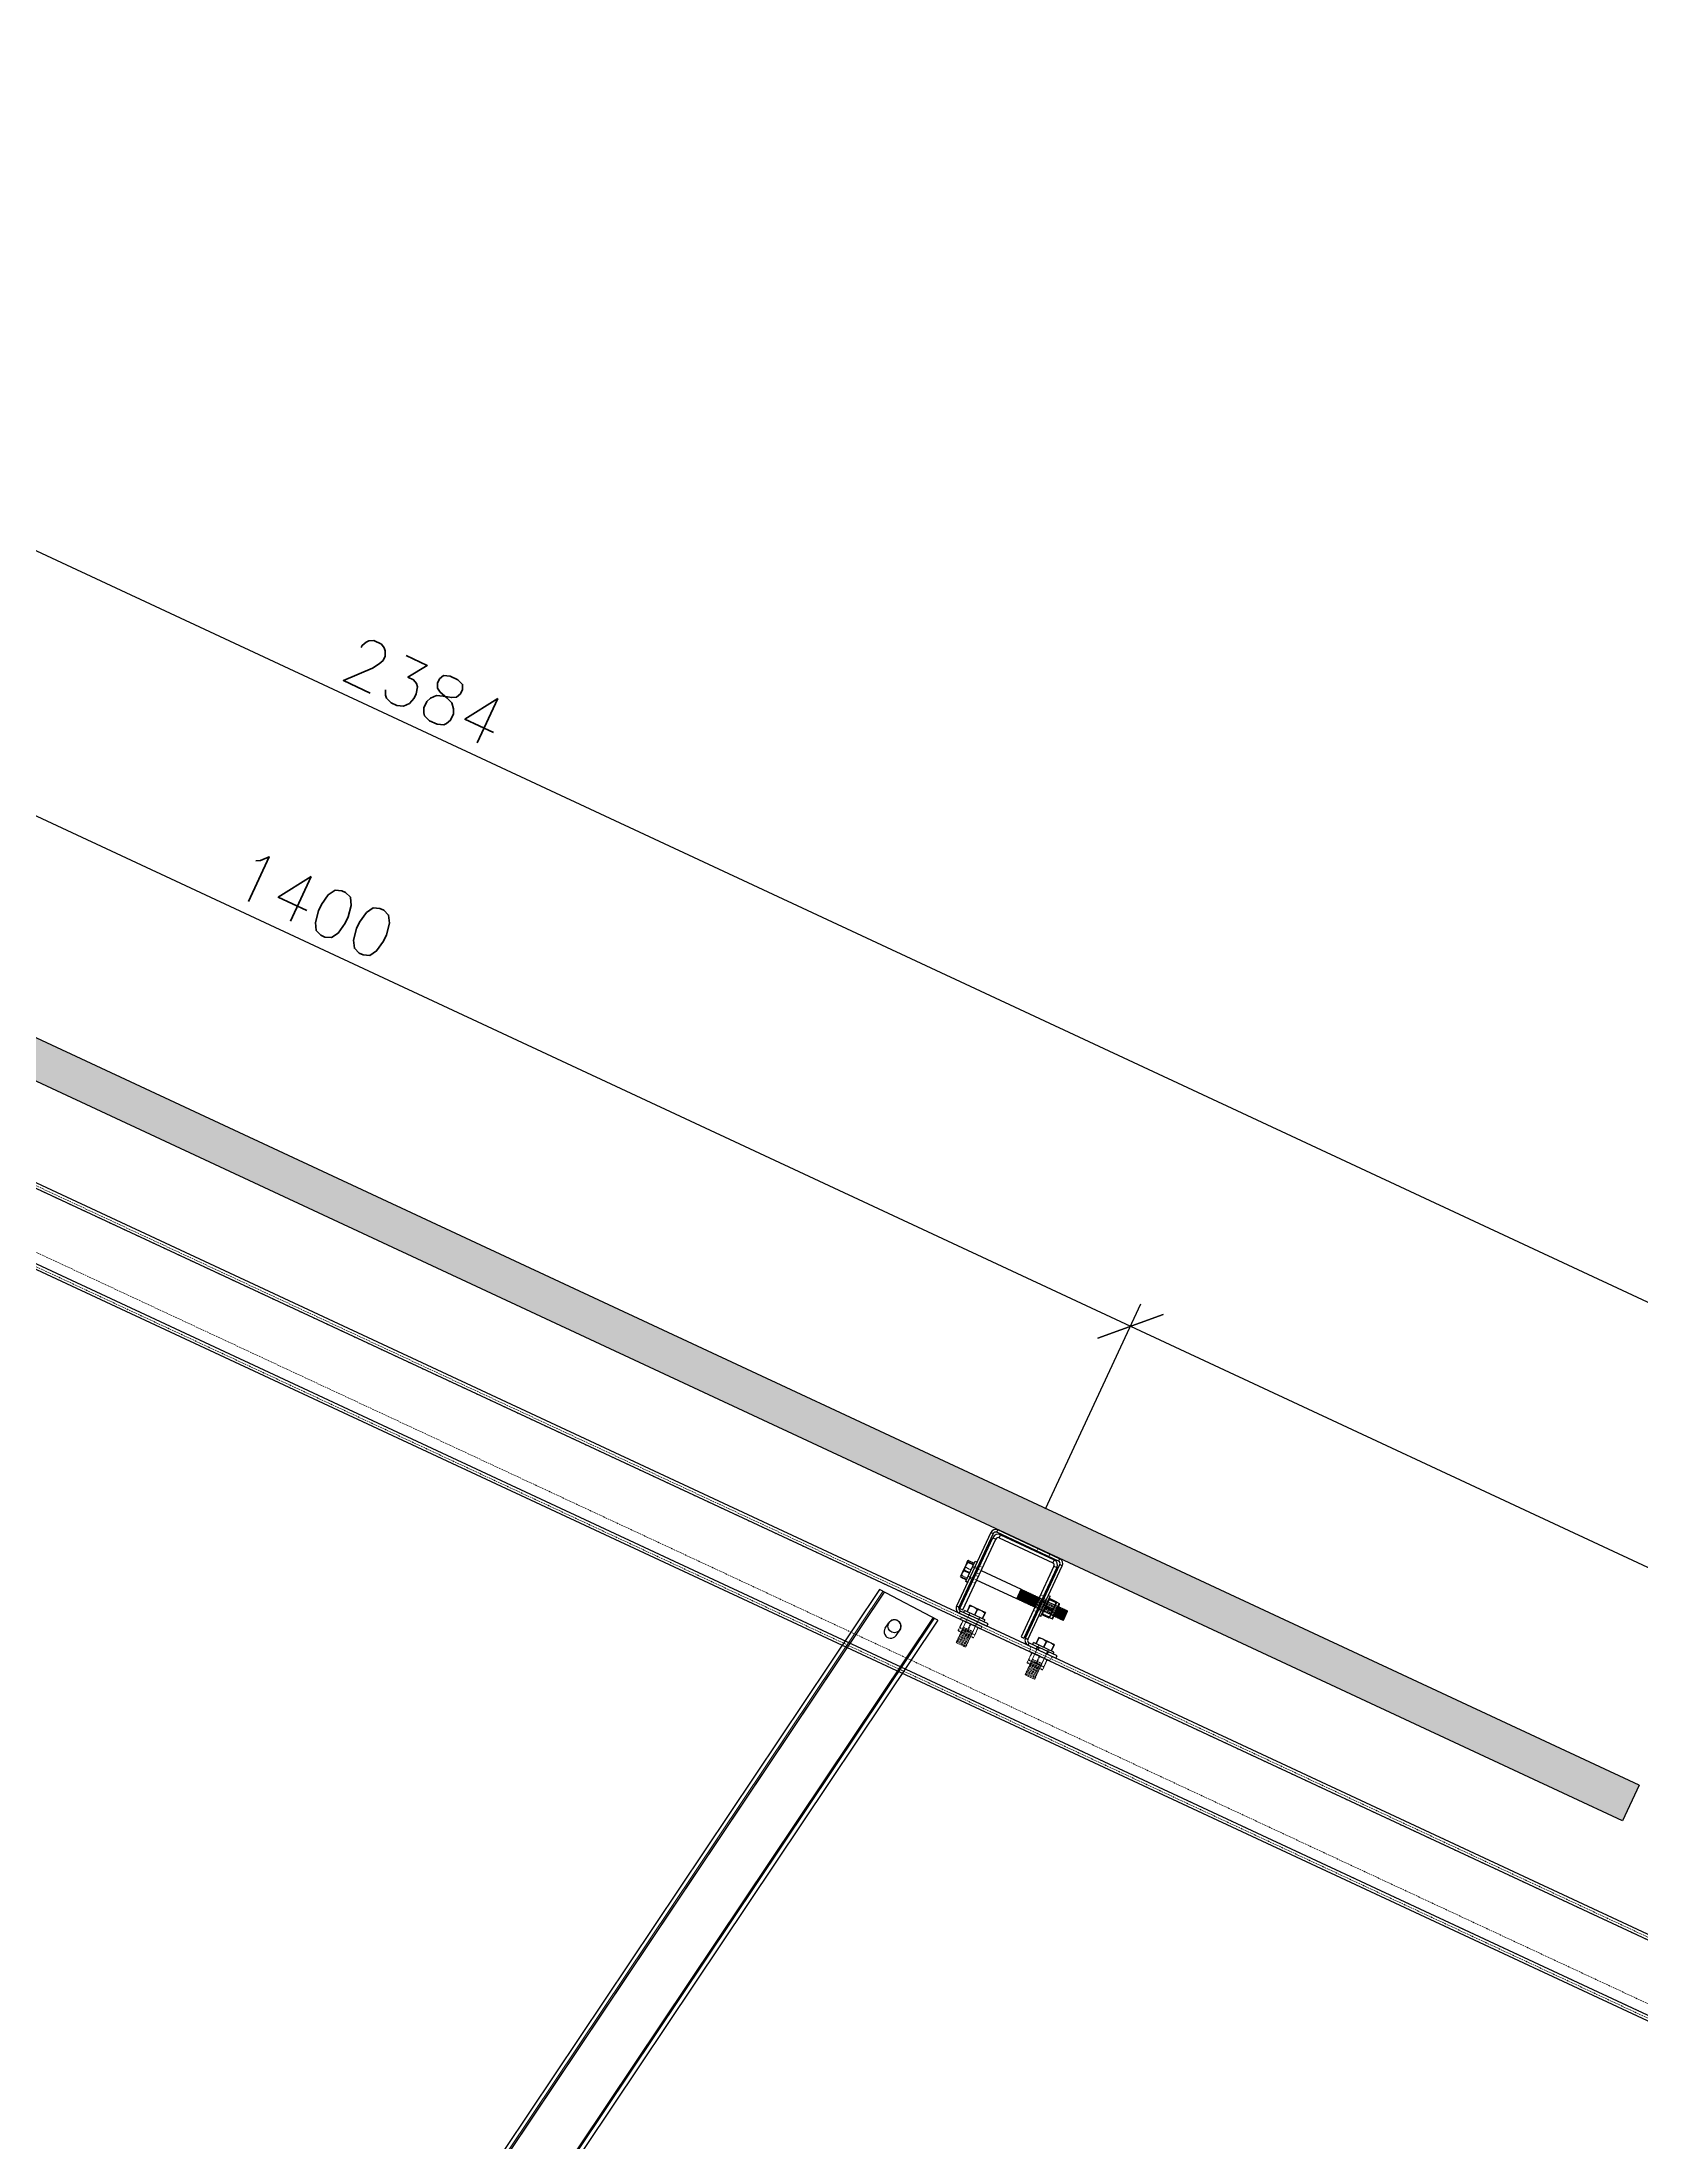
# Model space of a CAD drawing. Header units: millimetres. Extents: x -116399 to 112199, y -90759 to -31335.
# Drawn here: x -32209 to -30989, y -47159 to -45557 of the extents above; entities that cross this region are included whole.
import ezdxf

# ---------------------------------------------------------------- set-up
doc = ezdxf.new("R2010")
doc.units = ezdxf.units.MM
doc.linetypes.add('HIDDEN', pattern=[1.905, 1.27, -0.635])
doc.styles.add('Annotative', font='simplex.shx', dxfattribs={"height": 2.5})
doc.dimstyles.new('Annotative', dxfattribs={"dimscale": 0, "dimtxt": 2.5, "dimasz": 2.5, "dimexe": 1.25, "dimexo": 2, "dimtad": 1, "dimtxsty": 'Annotative', "dimblk": 'OBLIQUE', "dimcen": 2.5, "dimazin": 3, "dimtfac": 1, "dimtmove": 0, "dimatfit": 3, "dimfxl": 1})

# ---------------------------------------------------------------- blocks, each defined once
blk = doc.blocks.new('pannello sezione')
h = blk.add_hatch(color=4)
h.dxf.hatch_style = 1
h.paths.add_polyline_path([(1192, 0), (-1192, 0), (-1192, -30), (1192, -30)])
at = {"color": 4, "linetype": 'Continuous', "lineweight": 25}
for p, q in [((1192, 0), (-1192, 0)), ((-1192, 0), (-1192, -30)), ((1192, 0), (1192, -30)), ((1192, -30), (-1192, -30))]:
    blk.add_line(p, q, dxfattribs=at)
blk = doc.blocks.new('_Oblique')
at = {"color": 0, "linetype": 'ByBlock', "lineweight": -2}
blk.add_line((-0.5, -0.5), (0.5, 0.5), dxfattribs=at)
blk = doc.blocks.new('*D251')
at = {"color": 8, "lineweight": -2}
for p, q in [((-32712.3, -46084.4), (-32639.5, -45928.2)), ((-32647.4, -45945.2), (-31378.6, -46536.9)), ((-31443.5, -46676.1), (-31370.7, -46519.9))]:
    blk.add_line(p, q, dxfattribs=at)
at = {"layer": 'Defpoints', "color": 0}
for p in [(-32725, -46111.6), (-31378.6, -46536.9), (-31456.2, -46703.3)]:
    blk.add_point(p, dxfattribs=at)
at = {"color": 8, "lineweight": -2, "xscale": 37.5, "yscale": 37.5, "zscale": 37.5}
for p, rotation in [((-32647.4, -45945.2), 154.9996608847017), ((-31378.6, -46536.9), 334.9996608847017)]:
    blk.add_blockref('_Oblique', p, dxfattribs=dict(at, rotation=rotation))
at = {"insert": (-32001.1, -46215.6), "char_height": 37.5, "attachment_point": 5, "rotation": 334.9997, "style": 'Annotative'}
blk.add_mtext('1400', dxfattribs=at)
blk = doc.blocks.new('*D252')
at = {"color": 8, "lineweight": -2}
for p, q in [((-31443.5, -46676.1), (-31370.7, -46519.9)), ((-31378.6, -46536.9), (-30468.7, -46961.2)), ((-30533.6, -47100.4), (-30460.8, -46944.2))]:
    blk.add_line(p, q, dxfattribs=at)
at = {"layer": 'Defpoints', "color": 0}
for p in [(-31456.2, -46703.3), (-30468.7, -46961.2), (-30546.3, -47127.6)]:
    blk.add_point(p, dxfattribs=at)
at = {"color": 8, "lineweight": -2, "xscale": 37.5, "yscale": 37.5, "zscale": 37.5}
for p, rotation in [((-31378.6, -46536.9), 154.9996608847014), ((-30468.7, -46961.2), 334.9996608847014)]:
    blk.add_blockref('_Oblique', p, dxfattribs=dict(at, rotation=rotation))
at = {"insert": (-30911.8, -46723.6), "char_height": 37.5, "attachment_point": 5, "rotation": 334.9997, "style": 'Annotative'}
blk.add_mtext('1004', dxfattribs=at)
blk = doc.blocks.new('*D255')
at = {"color": 8, "lineweight": -2}
for p, q in [((-33138.8, -45852.2), (-33001.3, -45557.4)), ((-30848.6, -46581.9), (-33009.2, -45574.3)), ((-30978.2, -46859.8), (-30840.6, -46564.9))]:
    blk.add_line(p, q, dxfattribs=at)
at = {"layer": 'Defpoints', "color": 0}
for p in [(-33009.2, -45574.3), (-33151.5, -45879.4), (-30990.8, -46887)]:
    blk.add_point(p, dxfattribs=at)
at = {"color": 8, "lineweight": -2, "xscale": 37.5, "yscale": 37.5, "zscale": 37.5}
for p, rotation in [((-33009.2, -45574.3), 154.9996608846983), ((-30848.6, -46581.9), 334.9996608846983)]:
    blk.add_blockref('_Oblique', p, dxfattribs=dict(at, rotation=rotation))
at = {"insert": (-31917, -46052.6), "char_height": 37.5, "attachment_point": 5, "rotation": 334.9997, "style": 'Annotative'}
blk.add_mtext('2384', dxfattribs=at)
blk = doc.blocks.new('A$Cebdbe276')
at = {"color": 5, "linetype": 'Continuous', "lineweight": 25}
for p, q in [((-26, -2), (-26, 0)), ((26, 0), (-26, 0)), ((26, 0), (26, -2)), ((-30, -4), (-28, -4)), ((-30, -4), (-30, -66)), ((-28, -4), (-28, -66)), ((26, -2), (-26, -2)), ((28, -4), (30, -4)), ((28, -66), (28, -4)), ((30, -66), (30, -4)), ((-36.8, -30.9), (-36.9, -31)), ((-36.9, -31), (-36.9, -31.2)), ((-36.9, -31), (-36.9, -31)), ((-36.9, -31.2), (-36.4, -31.7)), ((-36.9, -31.2), (-36.9, -34.7)), ((-36.4, -32), (-36.9, -34.7)), ((-36.4, -30.5), (-36.6, -30.6)), ((-36.4, -30.5), (-31.6, -30.5)), ((-36.4, -32), (-36.4, -31.7)), ((-31.6, -31.7), (-36.4, -31.7)), ((-36.4, -32), (-31.6, -32)), ((-31.6, -29), (-30, -29)), ((-31.6, -45.1), (-31.6, -29)), ((30, -29), (31.6, -29)), ((31.6, -45.1), (31.6, -29)), ((31.6, -31), (31.6, -31)), ((32.1, -30.7), (37.6, -30.7)), ((32.1, -31.5), (32.1, -31.3)), ((37.6, -31.3), (32.1, -31.3)), ((32.1, -31.5), (37.6, -31.5)), ((37.6, -31.5), (37.6, -31.3)), ((38.1, -31), (38.1, -31)), ((38.1, -31), (40.1, -31)), ((38.1, -44), (38.1, -31)), ((40.1, -44), (40.1, -31)), ((40.6, -43.5), (40.6, -31.5)), ((-36.9, -34.7), (-36.9, -35.9)), ((-36.9, -35.9), (-36.4, -38.6)), ((-36.9, -35.9), (-36.9, -41.2)), ((-36.4, -39), (-36.9, -41.2)), ((-36.9, -41.2), (-36.9, -42.2)), ((-36.9, -42.2), (-36.4, -44.4)), ((-36.9, -42.2), (-36.9, -44)), ((-36.4, -44.5), (-36.8, -44.1)), ((-31.6, -38.6), (-36.4, -38.6)), ((-36.4, -39), (-36.4, -38.6)), ((-36.4, -39), (-31.6, -39)), ((-31.6, -44.4), (-36.4, -44.4)), ((-36.4, -44.5), (-36.4, -44.4)), ((-36.4, -44.5), (-31.6, -44.5)), ((-31.6, -46), (-31.6, -45.1)), ((-30, -46), (-31.6, -46)), ((-28, -33.5), (-27, -33.5)), ((-27, -41.5), (-28, -41.5)), ((-24.5, -33.5), (9.2, -33.5)), ((9.2, -41.5), (-24.5, -41.5)), ((9.2, -41.5), (9.2, -33.5)), ((9.2, -33.7), (9.4, -33.7)), ((9.4, -41.3), (9.2, -41.3)), ((9.4, -33.5), (10.2, -33.5)), ((9.4, -41.5), (9.4, -33.5)), ((10.2, -41.5), (9.4, -41.5)), ((10.2, -41.5), (10.2, -33.5)), ((10.2, -33.7), (10.4, -33.7)), ((10.4, -41.3), (10.2, -41.3)), ((10.4, -33.5), (11.2, -33.5)), ((10.4, -41.5), (10.4, -33.5)), ((11.2, -41.5), (10.4, -41.5)), ((11.2, -41.5), (11.2, -33.5)), ((11.2, -33.7), (11.4, -33.7)), ((11.4, -41.3), (11.2, -41.3)), ((11.4, -33.5), (12.2, -33.5)), ((11.4, -41.5), (11.4, -33.5)), ((12.2, -41.5), (11.4, -41.5)), ((12.2, -41.5), (12.2, -33.5)), ((12.2, -33.7), (12.4, -33.7)), ((12.4, -41.3), (12.2, -41.3)), ((12.4, -33.5), (13.2, -33.5)), ((12.4, -41.5), (12.4, -33.5)), ((13.2, -41.5), (12.4, -41.5)), ((13.2, -41.5), (13.2, -33.5)), ((13.2, -33.7), (13.4, -33.7)), ((13.4, -41.3), (13.2, -41.3)), ((13.4, -33.5), (14.2, -33.5)), ((13.4, -41.5), (13.4, -33.5)), ((14.2, -41.5), (13.4, -41.5)), ((14.2, -41.5), (14.2, -33.5)), ((14.2, -33.7), (14.4, -33.7)), ((14.4, -41.3), (14.2, -41.3)), ((14.4, -33.5), (15.2, -33.5)), ((14.4, -41.5), (14.4, -33.5)), ((15.2, -41.5), (14.4, -41.5)), ((15.2, -41.5), (15.2, -33.5)), ((15.2, -33.7), (15.4, -33.7)), ((15.4, -41.3), (15.2, -41.3)), ((15.4, -33.5), (16.2, -33.5)), ((15.4, -41.5), (15.4, -33.5)), ((16.2, -41.5), (15.4, -41.5)), ((16.2, -41.5), (16.2, -33.5)), ((16.2, -33.7), (16.4, -33.7)), ((16.4, -41.3), (16.2, -41.3)), ((16.4, -33.5), (17.2, -33.5)), ((16.4, -41.5), (16.4, -33.5)), ((17.2, -41.5), (16.4, -41.5)), ((17.2, -41.5), (17.2, -33.5)), ((17.2, -33.7), (17.4, -33.7)), ((17.4, -41.3), (17.2, -41.3)), ((17.4, -33.5), (18.2, -33.5)), ((17.4, -41.5), (17.4, -33.5)), ((18.2, -41.5), (17.4, -41.5)), ((18.2, -41.5), (18.2, -33.5)), ((18.2, -33.7), (18.4, -33.7)), ((18.4, -41.3), (18.2, -41.3)), ((18.4, -33.5), (19.2, -33.5)), ((18.4, -41.5), (18.4, -33.5)), ((19.2, -41.5), (18.4, -41.5)), ((19.2, -41.5), (19.2, -33.5)), ((19.2, -33.7), (19.4, -33.7)), ((19.4, -41.3), (19.2, -41.3)), ((19.4, -33.5), (20.2, -33.5)), ((19.4, -41.5), (19.4, -33.5)), ((20.2, -41.5), (19.4, -41.5)), ((20.2, -41.5), (20.2, -33.5)), ((20.2, -33.7), (20.4, -33.7)), ((20.4, -41.3), (20.2, -41.3)), ((20.4, -33.5), (21.2, -33.5)), ((20.4, -41.5), (20.4, -33.5)), ((21.2, -41.5), (20.4, -41.5)), ((21.2, -41.5), (21.2, -33.5)), ((21.2, -33.7), (21.4, -33.7)), ((21.4, -41.3), (21.2, -41.3)), ((21.4, -33.5), (22.2, -33.5)), ((21.4, -41.5), (21.4, -33.5)), ((22.2, -41.5), (21.4, -41.5)), ((22.2, -41.5), (22.2, -33.5)), ((22.2, -33.7), (22.4, -33.7)), ((22.4, -41.3), (22.2, -41.3)), ((22.4, -33.5), (23.2, -33.5)), ((22.4, -41.5), (22.4, -33.5)), ((23.2, -41.5), (22.4, -41.5)), ((23.2, -41.5), (23.2, -33.5)), ((23.2, -33.7), (23.4, -33.7)), ((23.4, -41.3), (23.2, -41.3)), ((23.4, -33.5), (24.2, -33.5)), ((23.4, -41.5), (23.4, -33.5)), ((24.2, -41.5), (23.4, -41.5)), ((24.2, -41.5), (24.2, -33.5)), ((24.2, -33.7), (24.4, -33.7)), ((24.4, -41.3), (24.2, -41.3)), ((24.4, -33.5), (24.5, -33.5)), ((24.4, -41.5), (24.4, -33.5)), ((24.5, -41.5), (24.4, -41.5)), ((27, -33.5), (27.2, -33.5)), ((27.2, -41.5), (27, -41.5)), ((27.2, -41.5), (27.2, -33.5)), ((27.2, -33.7), (27.4, -33.7)), ((27.4, -41.3), (27.2, -41.3)), ((27.4, -33.5), (28, -33.5)), ((27.4, -41.5), (27.4, -33.5)), ((28, -41.5), (27.4, -41.5)), ((31.6, -46), (30, -46)), ((32.2, -41.5), (31.6, -41.5)), ((31.6, -44), (31.6, -44)), ((31.6, -46), (31.6, -45.1)), ((32.1, -38.3), (32.1, -37.9)), ((37.6, -37.9), (32.1, -37.9)), ((32.1, -38.3), (37.6, -38.3)), ((32.1, -43.5), (32.1, -43.7)), ((32.1, -44.3), (32.1, -44.1)), ((37.6, -44.1), (32.1, -44.1)), ((32.1, -44.3), (37.6, -44.3)), ((37.6, -38.3), (37.6, -37.9)), ((38, -41.4), (37.6, -43.5)), ((37.6, -43.5), (37.6, -43.7)), ((37.6, -44.3), (37.6, -44.1)), ((38.1, -44), (38.1, -44)), ((40.1, -44), (38.1, -44)), ((40.6, -33.5), (41.2, -33.5)), ((41.2, -41.5), (40.6, -41.5)), ((41.2, -41.5), (41.2, -33.5)), ((41.2, -33.7), (41.4, -33.7)), ((41.4, -41.3), (41.2, -41.3)), ((41.4, -33.5), (42.2, -33.5)), ((41.4, -41.5), (41.4, -33.5)), ((42.2, -41.5), (41.4, -41.5)), ((42.2, -41.5), (42.2, -33.5)), ((42.2, -33.7), (42.4, -33.7)), ((42.4, -41.3), (42.2, -41.3)), ((42.4, -33.5), (43.2, -33.5)), ((42.4, -41.5), (42.4, -33.5)), ((43.2, -41.5), (42.4, -41.5)), ((43.2, -41.5), (43.2, -33.5)), ((43.2, -33.7), (43.4, -33.7)), ((43.4, -41.3), (43.2, -41.3)), ((43.4, -33.5), (44.2, -33.5)), ((43.4, -41.5), (43.4, -33.5)), ((44.2, -41.5), (43.4, -41.5)), ((44.2, -41.5), (44.2, -33.5)), ((44.2, -33.7), (44.4, -33.7)), ((44.4, -41.3), (44.2, -41.3)), ((44.4, -33.5), (45.2, -33.5)), ((44.4, -41.5), (44.4, -33.5)), ((45.2, -41.5), (44.4, -41.5)), ((45.2, -41.5), (45.2, -33.5)), ((45.2, -33.7), (45.4, -33.7)), ((45.4, -41.3), (45.2, -41.3)), ((45.4, -33.5), (46.2, -33.5)), ((45.4, -41.5), (45.4, -33.5)), ((46.2, -41.5), (45.4, -41.5)), ((46.2, -41.5), (46.2, -33.5)), ((46.2, -33.7), (46.4, -33.7)), ((46.4, -41.3), (46.2, -41.3)), ((46.4, -33.5), (47.2, -33.5)), ((46.4, -41.5), (46.4, -33.5)), ((47.2, -41.5), (46.4, -41.5)), ((47.2, -41.5), (47.2, -33.5)), ((47.2, -33.7), (47.4, -33.7)), ((47.4, -41.3), (47.2, -41.3)), ((47.4, -33.5), (48.2, -33.5)), ((47.4, -41.5), (47.4, -33.5)), ((48.2, -41.5), (47.4, -41.5)), ((48.2, -41.5), (48.2, -33.5)), ((48.2, -33.7), (48.4, -33.7)), ((48.4, -41.3), (48.2, -41.3)), ((48.4, -41.3), (48.4, -33.7)), ((-21, -61.6), (-21, -61.1)), ((-18.3, -61.1), (-21, -61.1)), ((-21, -61.6), (-20.8, -61.6)), ((-21, -61.6), (-21, -66.4)), ((-18.3, -61.1), (-20.8, -61.6)), ((-20.8, -66.4), (-20.8, -61.6)), ((-17.2, -61.1), (-18.3, -61.1)), ((-11.8, -61.1), (-17.2, -61.1)), ((-14.7, -61.6), (-17.2, -61.1)), ((-14.7, -61.6), (-14.3, -61.6)), ((-14.7, -61.6), (-14.7, -66.4)), ((-11.8, -61.1), (-14.3, -61.6)), ((-14.3, -66.4), (-14.3, -61.6)), ((-10.7, -61.1), (-11.8, -61.1)), ((-8.2, -61.6), (-10.7, -61.1)), ((-8, -61.1), (-10.7, -61.1)), ((-8.2, -61.6), (-8.2, -66.4)), ((-8.2, -61.6), (-8, -61.6)), ((-8, -61.1), (-8, -61.6)), ((-8, -66.4), (-8, -61.6)), ((37, -61.6), (37, -61.1)), ((39.7, -61.1), (37, -61.1)), ((37, -61.6), (37.2, -61.6)), ((37, -61.6), (37, -66.4)), ((39.7, -61.1), (37.2, -61.6)), ((37.2, -66.4), (37.2, -61.6)), ((40.8, -61.1), (39.7, -61.1)), ((46.2, -61.1), (40.8, -61.1)), ((43.3, -61.6), (40.8, -61.1)), ((43.3, -61.6), (43.7, -61.6)), ((43.3, -61.6), (43.3, -66.4)), ((46.2, -61.1), (43.7, -61.6)), ((43.7, -66.4), (43.7, -61.6)), ((47.3, -61.1), (46.2, -61.1)), ((49.8, -61.6), (47.3, -61.1)), ((50, -61.1), (47.3, -61.1)), ((49.8, -61.6), (49.8, -66.4)), ((49.8, -61.6), (50, -61.6)), ((50, -61.1), (50, -61.6)), ((50, -66.4), (50, -61.6)), ((-28, -66), (-30, -66)), ((-26, -68), (-26, -70)), ((-26, -68), (-17.5, -68)), ((-26, -70), (-17.5, -70)), ((-23, -68), (-23, -66.4)), ((-6, -66.4), (-23, -66.4)), ((-2.5, -68), (-17.5, -68)), ((-17.5, -70), (-2.5, -70)), ((-6, -66.4), (-6, -68)), ((-2.5, -70), (-2.5, -68)), ((30, -66), (28, -66)), ((32, -68), (32, -70)), ((32, -68), (40.5, -68)), ((32, -70), (40.5, -70)), ((35, -68), (35, -66.4)), ((52, -66.4), (35, -66.4)), ((40.5, -68), (40.5, -70)), ((55.5, -68), (40.5, -68)), ((40.5, -70), (55.5, -70)), ((52, -66.4), (52, -68)), ((55.5, -70), (55.5, -68))]:
    blk.add_line(p, q, dxfattribs=at)
at = {"color": 5, "linetype": 'HIDDEN', "lineweight": 18}
for p, q in [((-26, 0), (-26, -2)), ((-26, -2), (-26, 0)), ((-26, 0), (-26, -2)), ((-26, -2), (-26, 0)), ((-26, 0), (-26, -2)), ((-26, -2), (-26, 0)), ((-26, 0), (-26, -2)), ((-26, -2), (-26, 0)), ((-26, 0), (-26, -2)), ((-26, -2), (-26, 0)), ((-26, 0), (-26, -2)), ((-26, -2), (-26, 0)), ((-26, 0), (-26, -2)), ((-26, -2), (-26, 0)), ((-26, 0), (-26, -2)), ((-26, -2), (-26, 0)), ((-26, 0), (-26, -2)), ((7.7, -2), (7.7, 0)), ((17.7, 0), (17.7, -2)), ((26, -2), (26, 0)), ((26, 0), (26, -2)), ((26, -2), (26, 0)), ((26, 0), (26, -2)), ((26, -2), (26, 0)), ((26, 0), (26, -2)), ((26, -2), (26, 0)), ((26, 0), (26, -2)), ((26, -2), (26, 0)), ((26, 0), (26, -2)), ((26, -2), (26, 0)), ((26, 0), (26, -2)), ((26, -2), (26, 0)), ((26, 0), (26, -2)), ((26, -2), (26, 0)), ((26, 0), (26, -2)), ((26, -2), (26, 0)), ((-28, -4), (-30, -4)), ((-30, -4), (-28, -4)), ((-28, -4), (-30, -4)), ((-30, -4), (-28, -4)), ((-28, -4), (-30, -4)), ((-30, -4), (-28, -4)), ((-28, -4), (-30, -4)), ((-30, -4), (-28, -4)), ((-28, -4), (-30, -4)), ((-30, -4), (-28, -4)), ((-28, -4), (-30, -4)), ((-30, -4), (-28, -4)), ((-28, -4), (-30, -4)), ((-30, -4), (-28, -4)), ((-28, -4), (-30, -4)), ((-30, -4), (-28, -4)), ((-28, -4), (-30, -4)), ((30, -4), (28, -4)), ((28, -4), (30, -4)), ((30, -4), (28, -4)), ((28, -4), (30, -4)), ((30, -4), (28, -4)), ((28, -4), (30, -4)), ((30, -4), (28, -4)), ((28, -4), (30, -4)), ((30, -4), (28, -4)), ((28, -4), (30, -4)), ((30, -4), (28, -4)), ((28, -4), (30, -4)), ((30, -4), (28, -4)), ((28, -4), (30, -4)), ((30, -4), (28, -4)), ((28, -4), (30, -4)), ((30, -4), (28, -4)), ((-36.9, -32.8), (-36.4, -30.6)), ((-36.4, -30.5), (-36.4, -30.6)), ((-31.6, -30.6), (-36.4, -30.6)), ((31.6, -44), (31.6, -31)), ((32.1, -30.7), (32.1, -30.9)), ((37.6, -30.9), (32.1, -30.9)), ((37.6, -30.7), (37.6, -30.9)), ((40.1, -31), (40.1, -44)), ((-36.4, -36), (-36.9, -33.8)), ((-36.9, -39.1), (-36.4, -36.4)), ((-36.4, -43), (-36.9, -40.3)), ((-36.4, -36), (-36.4, -36.4)), ((-36.4, -36), (-31.6, -36)), ((-31.6, -36.4), (-36.4, -36.4)), ((-36.4, -43), (-31.6, -43)), ((-36.4, -43), (-36.4, -43.3)), ((-31.6, -43.3), (-36.4, -43.3)), ((-31.6, -33.3), (-30, -33.3)), ((-31.6, -33.5), (-28, -33.5)), ((-28, -41.5), (-31.6, -41.5)), ((-30, -41.7), (-31.6, -41.7)), ((-30, -32.5), (-28, -32.5)), ((-28, -42.5), (-30, -42.5)), ((24.5, -33.5), (25.2, -33.5)), ((24.5, -36.5), (27, -36.5)), ((27, -36.5), (24.5, -36.5)), ((24.5, -36.5), (27, -36.5)), ((27, -36.5), (24.5, -36.5)), ((24.5, -36.5), (27, -36.5)), ((27, -36.5), (24.5, -36.5)), ((24.5, -36.5), (27, -36.5)), ((27, -36.5), (24.5, -36.5)), ((27, -38.5), (24.5, -38.5)), ((27, -38.5), (24.5, -38.5)), ((27, -38.5), (24.5, -38.5)), ((27, -38.5), (24.5, -38.5)), ((27, -38.5), (24.5, -38.5)), ((27, -38.5), (24.5, -38.5)), ((27, -38.5), (24.5, -38.5)), ((27, -38.5), (24.5, -38.5)), ((25.2, -41.5), (24.5, -41.5)), ((25.2, -41.5), (25.2, -33.5)), ((25.2, -33.7), (25.4, -33.7)), ((25.4, -41.3), (25.2, -41.3)), ((25.4, -41.5), (25.4, -33.5)), ((25.4, -33.5), (26.2, -33.5)), ((26.2, -41.5), (25.4, -41.5)), ((26.2, -41.5), (26.2, -33.5)), ((26.2, -33.7), (26.4, -33.7)), ((26.4, -41.3), (26.2, -41.3)), ((26.4, -41.5), (26.4, -33.5)), ((26.4, -33.5), (27, -33.5)), ((27, -41.5), (26.4, -41.5)), ((28, -32.5), (30, -32.5)), ((28, -33.5), (28.2, -33.5)), ((28.2, -41.5), (28, -41.5)), ((30, -42.5), (28, -42.5)), ((28.2, -41.5), (28.2, -33.5)), ((28.2, -33.7), (28.4, -33.7)), ((28.4, -41.3), (28.2, -41.3)), ((28.4, -41.5), (28.4, -33.5)), ((28.4, -33.5), (29.2, -33.5)), ((29.2, -41.5), (28.4, -41.5)), ((29.2, -41.5), (29.2, -33.5)), ((29.2, -33.7), (29.4, -33.7)), ((29.4, -41.3), (29.2, -41.3)), ((29.4, -41.5), (29.4, -33.5)), ((29.4, -33.5), (30.2, -33.5)), ((30.2, -41.5), (29.4, -41.5)), ((30, -33.3), (31.6, -33.3)), ((31.6, -41.7), (30, -41.7)), ((30.2, -41.5), (30.2, -33.5)), ((30.2, -33.7), (30.4, -33.7)), ((30.4, -41.3), (30.2, -41.3)), ((30.4, -41.5), (30.4, -33.5)), ((30.4, -33.5), (31.2, -33.5)), ((31.2, -41.5), (30.4, -41.5)), ((31.2, -41.5), (31.2, -33.5)), ((31.2, -33.7), (31.4, -33.7)), ((31.4, -41.3), (31.2, -41.3)), ((31.4, -41.5), (31.4, -33.5)), ((31.4, -33.5), (32.2, -33.5)), ((31.6, -41.5), (31.4, -41.5)), ((31.6, -33.5), (40.5, -33.5)), ((40.5, -41.5), (31.6, -41.5)), ((32.1, -36.7), (32.1, -37.1)), ((32.1, -36.7), (37.6, -36.7)), ((37.6, -37.1), (32.1, -37.1)), ((32.1, -43.5), (37.6, -43.5)), ((37.6, -43.7), (32.1, -43.7)), ((32.2, -41.5), (32.2, -33.5)), ((32.2, -33.7), (32.4, -33.7)), ((32.4, -41.3), (32.2, -41.3)), ((32.4, -41.5), (32.4, -33.5)), ((32.4, -33.5), (33.2, -33.5)), ((33.2, -41.5), (32.4, -41.5)), ((33.2, -41.5), (33.2, -33.5)), ((33.2, -33.7), (33.4, -33.7)), ((33.4, -41.3), (33.2, -41.3)), ((33.4, -41.5), (33.4, -33.5)), ((33.4, -33.5), (34.2, -33.5)), ((34.2, -41.5), (33.4, -41.5)), ((34.2, -41.5), (34.2, -33.5)), ((34.2, -33.7), (34.4, -33.7)), ((34.4, -41.3), (34.2, -41.3)), ((34.4, -41.5), (34.4, -33.5)), ((34.4, -33.5), (35.2, -33.5)), ((35.2, -41.5), (34.4, -41.5)), ((35.2, -41.5), (35.2, -33.5)), ((35.2, -33.7), (35.4, -33.7)), ((35.4, -41.3), (35.2, -41.3)), ((35.4, -41.5), (35.4, -33.5)), ((35.4, -33.5), (36.2, -33.5)), ((36.2, -41.5), (35.4, -41.5)), ((36.2, -41.5), (36.2, -33.5)), ((36.2, -33.7), (36.4, -33.7)), ((36.4, -41.3), (36.2, -41.3)), ((36.4, -41.5), (36.4, -33.5)), ((36.4, -33.5), (37.2, -33.5)), ((37.2, -41.5), (36.4, -41.5)), ((37.2, -41.5), (37.2, -33.5)), ((37.2, -33.7), (37.4, -33.7)), ((37.4, -41.3), (37.2, -41.3)), ((37.4, -41.5), (37.4, -33.5)), ((37.4, -33.5), (38.2, -33.5)), ((38.2, -41.5), (37.4, -41.5)), ((37.6, -36.7), (37.6, -37.1)), ((38.2, -41.5), (38.2, -33.5)), ((38.2, -33.7), (38.4, -33.7)), ((38.4, -41.3), (38.2, -41.3)), ((38.4, -41.5), (38.4, -33.5)), ((38.4, -33.5), (39.2, -33.5)), ((39.2, -41.5), (38.4, -41.5)), ((39.2, -41.5), (39.2, -33.5)), ((39.2, -33.7), (39.4, -33.7)), ((39.4, -41.3), (39.2, -41.3)), ((39.4, -41.5), (39.4, -33.5)), ((39.4, -33.5), (40.2, -33.5)), ((40.2, -41.5), (39.4, -41.5)), ((40.1, -44), (40.1, -44)), ((40.2, -41.5), (40.2, -33.5)), ((40.2, -33.7), (40.4, -33.7)), ((40.4, -41.3), (40.2, -41.3)), ((40.4, -41.5), (40.4, -33.5)), ((40.4, -33.5), (40.6, -33.5)), ((40.6, -41.5), (40.4, -41.5)), ((40.5, -33.5), (40.6, -33.4)), ((40.5, -41.5), (40.5, -33.5)), ((40.6, -41.6), (40.5, -41.5)), ((-28, -66), (-30, -66)), ((-28, -66), (-30, -66)), ((-28, -66), (-30, -66)), ((-28, -66), (-30, -66)), ((-28, -66), (-30, -66)), ((-28, -66), (-30, -66)), ((-28, -66), (-30, -66)), ((-28, -66), (-30, -66)), ((-28, -66), (-30, -66)), ((-28, -66), (-30, -66)), ((-28, -66), (-30, -66)), ((-28, -66), (-30, -66)), ((-28, -66), (-30, -66)), ((-28, -66), (-30, -66)), ((-28, -66), (-30, -66)), ((-28, -66), (-30, -66)), ((-28, -66), (-30, -66)), ((-26, -68), (-26, -70)), ((-26, -68), (-26, -70)), ((-26, -68), (-26, -70)), ((-26, -68), (-26, -70)), ((-26, -68), (-26, -70)), ((-26, -68), (-26, -70)), ((-26, -68), (-26, -70)), ((-26, -68), (-26, -70)), ((-26, -68), (-26, -70)), ((-26, -68), (-26, -70)), ((-26, -68), (-26, -70)), ((-26, -68), (-26, -70)), ((-26, -68), (-26, -70)), ((-26, -68), (-26, -70)), ((-26, -68), (-26, -70)), ((-26, -68), (-26, -70)), ((-26, -68), (-26, -70)), ((-23, -73.6), (-23, -72)), ((-6, -73.6), (-23, -73.6)), ((-21, -74.1), (-21, -73.6)), ((-8, -73.6), (-21, -73.6)), ((-21, -73.6), (-21, -73.6)), ((-20.8, -74.1), (-21, -74.1)), ((-21, -74.1), (-20.8, -74.1)), ((-21, -74.1), (-21, -79.6)), ((-21, -79.6), (-21, -80.1)), ((-20.8, -79.6), (-21, -79.6)), ((-21, -79.6), (-20.8, -79.6)), ((-20.8, -79.6), (-20.8, -74.1)), ((-18.7, -68), (-18.7, -66.4)), ((-18.7, -73.6), (-18.7, -72)), ((-18.5, -78.2), (-18.5, -66.4)), ((-18.5, -82.5), (-18.5, -73.6)), ((-18.5, -78.2), (-10.5, -78.2)), ((-18.5, -78.4), (-10.5, -78.4)), ((-18.5, -79.2), (-18.5, -78.4)), ((-18.5, -79.2), (-10.5, -79.2)), ((-18.5, -79.4), (-10.5, -79.4)), ((-18.5, -80.2), (-18.5, -79.4)), ((-18.3, -78.4), (-18.3, -78.2)), ((-18.3, -79.4), (-18.3, -79.2)), ((-14.7, -74.1), (-14.3, -74.1)), ((-14.7, -74.1), (-14.7, -79.6)), ((-14.7, -79.6), (-14.3, -79.6)), ((-14.3, -79.6), (-14.3, -74.1)), ((-10.7, -78.2), (-10.7, -78.4)), ((-10.7, -79.2), (-10.7, -79.4)), ((-10.5, -66.4), (-10.5, -78.2)), ((-10.5, -73.6), (-10.5, -82.5)), ((-10.5, -78.4), (-10.5, -79.2)), ((-10.5, -79.4), (-10.5, -80.2)), ((-10.3, -66.4), (-10.3, -68)), ((-10.3, -72), (-10.3, -73.6)), ((-8.2, -74.1), (-8, -74.1)), ((-8, -74.1), (-8.2, -74.1)), ((-8.2, -74.1), (-8.2, -79.6)), ((-8, -79.6), (-8.2, -79.6)), ((-8.2, -79.6), (-8, -79.6)), ((-8, -74.1), (-8, -73.6)), ((-8, -73.6), (-8, -73.6)), ((-8, -79.6), (-8, -74.1)), ((-8, -79.6), (-8, -80.1)), ((-6, -72), (-6, -73.6)), ((30, -66), (28, -66)), ((30, -66), (28, -66)), ((30, -66), (28, -66)), ((30, -66), (28, -66)), ((30, -66), (28, -66)), ((30, -66), (28, -66)), ((30, -66), (28, -66)), ((30, -66), (28, -66)), ((30, -66), (28, -66)), ((30, -66), (28, -66)), ((30, -66), (28, -66)), ((30, -66), (28, -66)), ((30, -66), (28, -66)), ((30, -66), (28, -66)), ((30, -66), (28, -66)), ((30, -66), (28, -66)), ((30, -66), (28, -66)), ((32, -68), (32, -70)), ((32, -68), (32, -70)), ((32, -68), (32, -70)), ((32, -68), (32, -70)), ((32, -68), (32, -70)), ((32, -68), (32, -70)), ((32, -68), (32, -70)), ((32, -68), (32, -70)), ((32, -68), (32, -70)), ((32, -68), (32, -70)), ((32, -68), (32, -70)), ((32, -68), (32, -70)), ((32, -68), (32, -70)), ((32, -68), (32, -70)), ((32, -68), (32, -70)), ((32, -68), (32, -70)), ((32, -68), (32, -70)), ((34.5, -72), (34.5, -70)), ((35, -73.6), (35, -72)), ((52, -73.6), (35, -73.6)), ((37, -74.1), (37, -73.6)), ((50, -73.6), (37, -73.6)), ((37, -73.6), (37, -73.6)), ((37.2, -74.1), (37, -74.1)), ((37, -74.1), (37.2, -74.1)), ((37, -74.1), (37, -79.6)), ((37, -79.6), (37, -80.1)), ((37.2, -79.6), (37, -79.6)), ((37, -79.6), (37.2, -79.6)), ((37.2, -79.6), (37.2, -74.1)), ((38.5, -70), (38.5, -68)), ((39, -70), (39, -68)), ((39.3, -68), (39.3, -66.4)), ((39.3, -73.6), (39.3, -72)), ((39.5, -78.2), (39.5, -66.4)), ((39.5, -72), (39.5, -70)), ((39.5, -70), (39.5, -72)), ((39.5, -82.5), (39.5, -73.6)), ((39.5, -78.2), (47.5, -78.2)), ((39.5, -78.4), (47.5, -78.4)), ((39.5, -79.2), (39.5, -78.4)), ((39.5, -79.2), (47.5, -79.2)), ((39.5, -79.4), (47.5, -79.4)), ((39.5, -80.2), (39.5, -79.4)), ((39.7, -78.4), (39.7, -78.2)), ((39.7, -79.4), (39.7, -79.2)), ((40.5, -70), (40.5, -68)), ((40.5, -68), (40.5, -70)), ((40.5, -70), (40.5, -68)), ((40.5, -68), (40.5, -70)), ((40.5, -70), (40.5, -68)), ((40.5, -68), (40.5, -70)), ((40.5, -70), (40.5, -68)), ((40.5, -68), (40.5, -70)), ((40.5, -70), (40.5, -68)), ((40.5, -68), (40.5, -70)), ((40.5, -70), (40.5, -68)), ((40.5, -68), (40.5, -70)), ((40.5, -70), (40.5, -68)), ((40.5, -68), (40.5, -70)), ((40.5, -70), (40.5, -68)), ((40.5, -68), (40.5, -70)), ((40.5, -70), (40.5, -68)), ((43.3, -74.1), (43.7, -74.1)), ((43.3, -74.1), (43.3, -79.6)), ((43.3, -79.6), (43.7, -79.6)), ((43.7, -79.6), (43.7, -74.1)), ((47.3, -78.2), (47.3, -78.4)), ((47.3, -79.2), (47.3, -79.4)), ((47.5, -66.4), (47.5, -78.2)), ((47.5, -70), (47.5, -72)), ((47.5, -70), (47.5, -72)), ((47.5, -73.6), (47.5, -82.5)), ((47.5, -78.4), (47.5, -79.2)), ((47.5, -79.4), (47.5, -80.2)), ((47.7, -66.4), (47.7, -68)), ((47.7, -72), (47.7, -73.6)), ((48, -68), (48, -70)), ((48.4, -68), (48.4, -70)), ((49.8, -74.1), (50, -74.1)), ((50, -74.1), (49.8, -74.1)), ((49.8, -74.1), (49.8, -79.6)), ((50, -79.6), (49.8, -79.6)), ((49.8, -79.6), (50, -79.6)), ((50, -74.1), (50, -73.6)), ((50, -73.6), (50, -73.6)), ((50, -79.6), (50, -74.1)), ((50, -79.6), (50, -80.1)), ((52, -72), (52, -73.6)), ((52.5, -70), (52.5, -72)), ((-21, -80.1), (-8, -80.1)), ((-21, -80.1), (-21, -80.1)), ((-21, -82.1), (-21, -80.1)), ((-8, -82.1), (-21, -82.1)), ((-20.5, -82.6), (-8.5, -82.6)), ((-18.6, -82.6), (-18.5, -82.5)), ((-18.5, -80.2), (-10.5, -80.2)), ((-18.5, -80.4), (-10.5, -80.4)), ((-18.5, -81.2), (-18.5, -80.4)), ((-18.5, -81.2), (-10.5, -81.2)), ((-18.5, -81.4), (-10.5, -81.4)), ((-18.5, -82.2), (-18.5, -81.4)), ((-18.5, -82.2), (-10.5, -82.2)), ((-18.5, -82.4), (-10.5, -82.4)), ((-18.5, -83.2), (-18.5, -82.4)), ((-18.5, -82.5), (-10.5, -82.5)), ((-18.5, -83.2), (-10.5, -83.2)), ((-18.5, -83.4), (-10.5, -83.4)), ((-18.5, -84.2), (-18.5, -83.4)), ((-18.5, -84.2), (-10.5, -84.2)), ((-18.5, -84.4), (-10.5, -84.4)), ((-18.5, -85.2), (-18.5, -84.4)), ((-18.5, -85.2), (-10.5, -85.2)), ((-18.5, -85.4), (-10.5, -85.4)), ((-18.5, -86.2), (-18.5, -85.4)), ((-18.5, -86.2), (-10.5, -86.2)), ((-18.5, -86.4), (-10.5, -86.4)), ((-18.5, -87.2), (-18.5, -86.4)), ((-18.5, -87.2), (-10.5, -87.2)), ((-18.5, -87.4), (-10.5, -87.4)), ((-18.5, -88.2), (-18.5, -87.4)), ((-18.5, -88.2), (-10.5, -88.2)), ((-18.5, -88.4), (-10.5, -88.4)), ((-18.5, -89.2), (-18.5, -88.4)), ((-18.5, -89.2), (-10.5, -89.2)), ((-18.5, -89.4), (-10.5, -89.4)), ((-18.5, -90.2), (-18.5, -89.4)), ((-18.5, -90.2), (-10.5, -90.2)), ((-18.5, -90.4), (-10.5, -90.4)), ((-18.5, -91.2), (-18.5, -90.4)), ((-18.5, -91.2), (-10.5, -91.2)), ((-18.3, -80.4), (-18.3, -80.2)), ((-18.3, -81.4), (-18.3, -81.2)), ((-18.3, -82.4), (-18.3, -82.2)), ((-18.3, -83.4), (-18.3, -83.2)), ((-18.3, -84.4), (-18.3, -84.2)), ((-18.3, -85.4), (-18.3, -85.2)), ((-18.3, -86.4), (-18.3, -86.2)), ((-18.3, -87.4), (-18.3, -87.2)), ((-18.3, -88.4), (-18.3, -88.2)), ((-18.3, -89.4), (-18.3, -89.2)), ((-18.3, -90.4), (-18.3, -90.2)), ((-18.3, -91.4), (-18.3, -91.2)), ((-18.3, -91.4), (-10.7, -91.4)), ((-10.7, -80.2), (-10.7, -80.4)), ((-10.7, -81.2), (-10.7, -81.4)), ((-10.7, -82.2), (-10.7, -82.4)), ((-10.7, -83.2), (-10.7, -83.4)), ((-10.7, -84.2), (-10.7, -84.4)), ((-10.7, -85.2), (-10.7, -85.4)), ((-10.7, -86.2), (-10.7, -86.4)), ((-10.7, -87.2), (-10.7, -87.4)), ((-10.7, -88.2), (-10.7, -88.4)), ((-10.7, -89.2), (-10.7, -89.4)), ((-10.7, -90.2), (-10.7, -90.4)), ((-10.7, -91.2), (-10.7, -91.4)), ((-10.5, -80.4), (-10.5, -81.2)), ((-10.5, -81.4), (-10.5, -82.2)), ((-10.5, -82.4), (-10.5, -83.2)), ((-10.5, -82.5), (-10.4, -82.6)), ((-10.5, -83.4), (-10.5, -84.2)), ((-10.5, -84.4), (-10.5, -85.2)), ((-10.5, -85.4), (-10.5, -86.2)), ((-10.5, -86.4), (-10.5, -87.2)), ((-10.5, -87.4), (-10.5, -88.2)), ((-10.5, -88.4), (-10.5, -89.2)), ((-10.5, -89.4), (-10.5, -90.2)), ((-10.5, -90.4), (-10.5, -91.2)), ((-8, -80.1), (-8, -80.1)), ((-8, -80.1), (-8, -82.1)), ((37, -80.1), (50, -80.1)), ((37, -80.1), (37, -80.1)), ((37, -82.1), (37, -80.1)), ((50, -82.1), (37, -82.1)), ((37.5, -82.6), (49.5, -82.6)), ((39.4, -82.6), (39.5, -82.5)), ((39.5, -80.2), (47.5, -80.2)), ((39.5, -80.4), (47.5, -80.4)), ((39.5, -81.2), (39.5, -80.4)), ((39.5, -81.2), (47.5, -81.2)), ((39.5, -81.4), (47.5, -81.4)), ((39.5, -82.2), (39.5, -81.4)), ((39.5, -82.2), (47.5, -82.2)), ((39.5, -82.4), (47.5, -82.4)), ((39.5, -83.2), (39.5, -82.4)), ((39.5, -82.5), (47.5, -82.5)), ((39.5, -83.2), (47.5, -83.2)), ((39.5, -83.4), (47.5, -83.4)), ((39.5, -84.2), (39.5, -83.4)), ((39.5, -84.2), (47.5, -84.2)), ((39.5, -84.4), (47.5, -84.4)), ((39.5, -85.2), (39.5, -84.4)), ((39.5, -85.2), (47.5, -85.2)), ((39.5, -85.4), (47.5, -85.4)), ((39.5, -86.2), (39.5, -85.4)), ((39.5, -86.2), (47.5, -86.2)), ((39.5, -86.4), (47.5, -86.4)), ((39.5, -87.2), (39.5, -86.4)), ((39.5, -87.2), (47.5, -87.2)), ((39.5, -87.4), (47.5, -87.4)), ((39.5, -88.2), (39.5, -87.4)), ((39.5, -88.2), (47.5, -88.2)), ((39.5, -88.4), (47.5, -88.4)), ((39.5, -89.2), (39.5, -88.4)), ((39.5, -89.2), (47.5, -89.2)), ((39.5, -89.4), (47.5, -89.4)), ((39.5, -90.2), (39.5, -89.4)), ((39.5, -90.2), (47.5, -90.2)), ((39.5, -90.4), (47.5, -90.4)), ((39.5, -91.2), (39.5, -90.4)), ((39.5, -91.2), (47.5, -91.2)), ((39.7, -80.4), (39.7, -80.2)), ((39.7, -81.4), (39.7, -81.2)), ((39.7, -82.4), (39.7, -82.2)), ((39.7, -83.4), (39.7, -83.2)), ((39.7, -84.4), (39.7, -84.2)), ((39.7, -85.4), (39.7, -85.2)), ((39.7, -86.4), (39.7, -86.2)), ((39.7, -87.4), (39.7, -87.2)), ((39.7, -88.4), (39.7, -88.2)), ((39.7, -89.4), (39.7, -89.2)), ((39.7, -90.4), (39.7, -90.2)), ((39.7, -91.4), (39.7, -91.2)), ((39.7, -91.4), (47.3, -91.4)), ((47.3, -80.2), (47.3, -80.4)), ((47.3, -81.2), (47.3, -81.4)), ((47.3, -82.2), (47.3, -82.4)), ((47.3, -83.2), (47.3, -83.4)), ((47.3, -84.2), (47.3, -84.4)), ((47.3, -85.2), (47.3, -85.4)), ((47.3, -86.2), (47.3, -86.4)), ((47.3, -87.2), (47.3, -87.4)), ((47.3, -88.2), (47.3, -88.4)), ((47.3, -89.2), (47.3, -89.4)), ((47.3, -90.2), (47.3, -90.4)), ((47.3, -91.2), (47.3, -91.4)), ((47.5, -80.4), (47.5, -81.2)), ((47.5, -81.4), (47.5, -82.2)), ((47.5, -82.4), (47.5, -83.2)), ((47.5, -82.5), (47.6, -82.6)), ((47.5, -83.4), (47.5, -84.2)), ((47.5, -84.4), (47.5, -85.2)), ((47.5, -85.4), (47.5, -86.2)), ((47.5, -86.4), (47.5, -87.2)), ((47.5, -87.4), (47.5, -88.2)), ((47.5, -88.4), (47.5, -89.2)), ((47.5, -89.4), (47.5, -90.2)), ((47.5, -90.4), (47.5, -91.2)), ((50, -80.1), (50, -80.1)), ((50, -80.1), (50, -82.1))]:
    blk.add_line(p, q, dxfattribs=at)
at = {"color": 1, "linetype": 'Continuous', "lineweight": 25}
for p, q in [((-27, -7), (-24.5, -7)), ((-27, -66.5), (-27, -7)), ((-24.5, -66.5), (-24.5, -7)), ((-22.5, -5), (-22.5, -2.5)), ((-22.5, -2.5), (22.5, -2.5)), ((-22.5, -5), (22.5, -5)), ((22.5, -2.5), (22.5, -5)), ((24.5, -7), (27, -7)), ((24.5, -7), (24.5, -66.5)), ((27, -7), (27, -66.5)), ((-27, -66.5), (-24.5, -66.5)), ((24.5, -66.5), (27, -66.5))]:
    blk.add_line(p, q, dxfattribs=at)
at = {"color": 1, "linetype": 'HIDDEN', "lineweight": 18}
for p, q in [((-24.5, -7), (-27, -7)), ((-22.5, -2.5), (-22.5, -5)), ((22.5, -5), (22.5, -2.5)), ((27, -7), (24.5, -7)), ((-27, -31), (-24.5, -31)), ((24.5, -31), (27, -31)), ((-27, -33.5), (-24.5, -33.5)), ((-27, -36.5), (-24.5, -36.5)), ((-24.5, -36.5), (-27, -36.5)), ((-24.5, -36.5), (-27, -36.5)), ((-27, -36.5), (-24.5, -36.5)), ((-24.5, -36.5), (-27, -36.5)), ((-27, -36.5), (-24.5, -36.5)), ((-24.5, -36.5), (-27, -36.5)), ((-27, -36.5), (-24.5, -36.5)), ((-24.5, -38.5), (-27, -38.5)), ((-24.5, -38.5), (-27, -38.5)), ((-24.5, -38.5), (-27, -38.5)), ((-24.5, -38.5), (-27, -38.5)), ((-24.5, -38.5), (-27, -38.5)), ((-24.5, -38.5), (-27, -38.5)), ((-24.5, -38.5), (-27, -38.5)), ((-24.5, -38.5), (-27, -38.5)), ((-24.5, -41.5), (-27, -41.5)), ((-24.5, -44), (-27, -44)), ((27, -44), (24.5, -44))]:
    blk.add_line(p, q, dxfattribs=at)
at = {"color": 5}
blk.add_line((-23, -72), (-6, -72), dxfattribs=at)
at = {"color": 5, "linetype": 'Continuous', "lineweight": 25, "flags": 128}
for points in [[(32.1, -30.7), (31.6, -31), (32.1, -31.3)], [(31.6, -33.6), (31.6, -33.4), (32.1, -30.9)], [(37.6, -31.3), (38.1, -31), (37.6, -30.7)], [(37.6, -30.9), (38, -32.5), (38, -33.6)], [(32.1, -44.3), (31.6, -44), (32.1, -43.7)], [(32.1, -43.5), (31.7, -41.7), (31.7, -41.5)], [(37.6, -43.7), (38.1, -44), (37.6, -44.3)]]:
    blk.add_lwpolyline(points, dxfattribs=at)
at = {"color": 5, "linetype": 'HIDDEN', "lineweight": 18, "flags": 128}
for points in [[(32.1, -36.7), (31.7, -35.1), (31.6, -33.6)], [(31.7, -41.5), (31.6, -39.9), (32.1, -37.1)], [(38, -33.6), (38.1, -34.2), (37.6, -36.7)]]:
    blk.add_lwpolyline(points, dxfattribs=at)
at = {"color": 5, "linetype": 'Continuous', "lineweight": 25}
for centre, radius, start, end in [((-26, -4), 4, 90, 180), ((26, -4), 4, 0, 90), ((-26, -4), 2, 90, 180), ((26, -4), 2, 0, 90), ((41.8, -34.7), 10.2, 161.7998, 198.2002), ((27.9, -34.7), 10.2, 341.7998, 18.2002), ((40.1, -31.5), 0.5, 0, 90), ((40.1, -41.2), 8.5, 160.0939, 199.9061), ((29.6, -41.2), 8.5, 340.0939, 19.9061), ((40.1, -43.5), 0.5, 270, 360), ((-26, -66), 4, 180, 270), ((-26, -66), 2, 180, 270), ((32, -66), 4, 180, 270), ((32, -66), 2, 180, 270)]:
    blk.add_arc(centre, radius, start, end, dxfattribs=at)
at = {"color": 1, "linetype": 'Continuous', "lineweight": 25}
for centre, radius, start, end in [((-22.5, -7), 4.5, 90, 180), ((-22.5, -7), 2, 90, 180), ((22.5, -7), 4.5, 0, 90), ((22.5, -7), 2, 0, 90)]:
    blk.add_arc(centre, radius, start, end, dxfattribs=at)
at = {"color": 5, "linetype": 'HIDDEN', "lineweight": 18}
for centre, radius, start, end in [((30.1, -39.9), 7.97, 349.2195, 20.6703), ((-17.7, -83), 9.37, 71.0428, 108.9572), ((-17.7, -83), 9.37, 71.0428, 108.9572), ((-17.7, -70.7), 9.37, 251.0428, 288.9572), ((-17.7, -70.7), 9.37, 251.0428, 288.9572), ((-11.2, -83), 9.37, 71.0428, 108.9572), ((-11.2, -83), 9.37, 71.0428, 108.9572), ((-11.2, -70.7), 9.37, 251.0428, 288.9572), ((-11.2, -70.7), 9.37, 251.0428, 288.9572), ((40.3, -83), 9.37, 71.0428, 108.9572), ((40.3, -83), 9.37, 71.0428, 108.9572), ((40.3, -70.7), 9.37, 251.0428, 288.9572), ((40.3, -70.7), 9.37, 251.0428, 288.9572), ((46.8, -83), 9.37, 71.0428, 108.9572), ((46.8, -83), 9.37, 71.0428, 108.9572), ((46.8, -70.7), 9.37, 251.0428, 288.9572), ((46.8, -70.7), 9.37, 251.0428, 288.9572), ((-20.5, -82.1), 0.5, 180, 270), ((-8.5, -82.1), 0.5, 270, 0), ((37.5, -82.1), 0.5, 180, 270), ((49.5, -82.1), 0.5, 270, 0)]:
    blk.add_arc(centre, radius, start, end, dxfattribs=at)
blk = doc.blocks.new('A$Cc9c01827')
at = {"lineweight": 25}
for p, q in [((-41.1, 21.4), (-1168.9, -1662.5)), ((-44.6, 23.2), (-1168.5, -1654.8)), ((-3.6, 1.9), (-1144.1, -1701)), ((0, 0), (-1140.8, -1703.2))]:
    blk.add_line(p, q, dxfattribs=at)
at = {"lineweight": 18}
for p, q in [((-41.1, 21.4), (-1168.9, -1662.5)), ((-41.1, 21.4), (-1168.9, -1662.5)), ((-41.1, 21.4), (-1168.9, -1662.5)), ((-42, 21.8), (-1168.8, -1660.6)), ((-3.6, 1.9), (-1144.1, -1701)), ((-3.6, 1.9), (-1144.1, -1701)), ((-3.6, 1.9), (-1144.1, -1701)), ((-2.7, 1.4), (-1143.3, -1701.6))]:
    blk.add_line(p, q, dxfattribs=at)
for p, q in [((0, 0), (-44.6, 23.2)), ((-40.2, -6.2), (-37.4, -2)), ((-31.9, -11.7), (-29.1, -7.6))]:
    blk.add_line(p, q)
blk.add_circle((-33.2, -4.7), 5)
for centre, start, end in [((-33.3, -4.8), 326.1865, 146.1865), ((-36.1, -8.9), 146.1865, 326.1865)]:
    blk.add_arc(centre, 5, start, end)

msp = doc.modelspace()

# ---------------------------------------------------------------- linework, layer by layer
at = {"color": 7, "linetype": 'Continuous', "lineweight": 25}
for p, q in [((-29221.257, -47827.108), (-32846.478, -46136.613)), ((-29219.567, -47823.483), (-32844.788, -46132.988)), ((-29244.924, -47877.861), (-32870.145, -46187.366)), ((-29243.234, -47874.236), (-32868.455, -46183.741))]:
    msp.add_line(p, q, dxfattribs=at)
at = {"color": 7, "linetype": 'HIDDEN', "lineweight": 18}
for p, q in [((-29221.257, -47827.108), (-32846.478, -46136.613)), ((-29221.257, -47827.108), (-32846.478, -46136.613)), ((-29221.257, -47827.108), (-32846.478, -46136.613)), ((-29220.412, -47825.295), (-32845.633, -46134.801)), ((-29239.853, -47866.985), (-32865.074, -46176.491)), ((-29244.079, -47876.048), (-32869.3, -46185.554)), ((-29243.234, -47874.236), (-32868.455, -46183.741)), ((-29243.234, -47874.236), (-32868.455, -46183.741)), ((-29243.234, -47874.236), (-32868.455, -46183.741)), ((-29243.234, -47874.236), (-32868.455, -46183.741)), ((-29243.234, -47874.236), (-32868.455, -46183.741)), ((-29243.234, -47874.236), (-32868.455, -46183.741)), ((-29243.234, -47874.236), (-32868.455, -46183.741))]:
    msp.add_line(p, q, dxfattribs=at)

# ---------------------------------------------------------------- block references
at = {"rotation": 334.9996608847015}
msp.add_blockref('pannello sezione', (-32071.159, -46383.204), dxfattribs=at)
at = {"color": 5, "rotation": 334.9996608838107}
msp.add_blockref('A$Cebdbe276', (-31456.199, -46703.271), dxfattribs=at)
at = {"color": 1}
msp.add_blockref('A$Cc9c01827', (-31525.438, -46761.012), dxfattribs=at)

# ---------------------------------------------------------------- dimensions: what is measured, and where the dimension line sits
dim = msp.add_linear_dim(base=(-33009.206, -45574.345), p1=(-30990.843, -46886.971), p2=(-33151.475, -45879.436), angle=334.999661, dimstyle='Annotative', override={"dimscale": 0, "dimtix": 0, "dimtofl": 1, "dimtmove": 0, "dimatfit": 3})
dim.commit()
dim.dimension.update_dxf_attribs({"geometry": '*D255', "text_midpoint": (-31917.004, -46052.622)})
for p1, p2, picture, middle in [((-32725.027, -46111.598), (-31456.199, -46703.271), '*D251', (-32001.143, -46215.569)), ((-31456.199, -46703.271), (-30546.269, -47127.585), '*D252', (-30911.764, -46723.562))]:
    dim = msp.add_aligned_dim(p1=p1, p2=p2, distance=183.576, dimstyle='Annotative', override={"dimscale": 0, "dimtix": 0, "dimtofl": 1, "dimtmove": 0, "dimatfit": 3})
    dim.commit()
    dim.dimension.update_dxf_attribs({"geometry": picture, "text_midpoint": middle})

doc.saveas('drawing.dxf')
